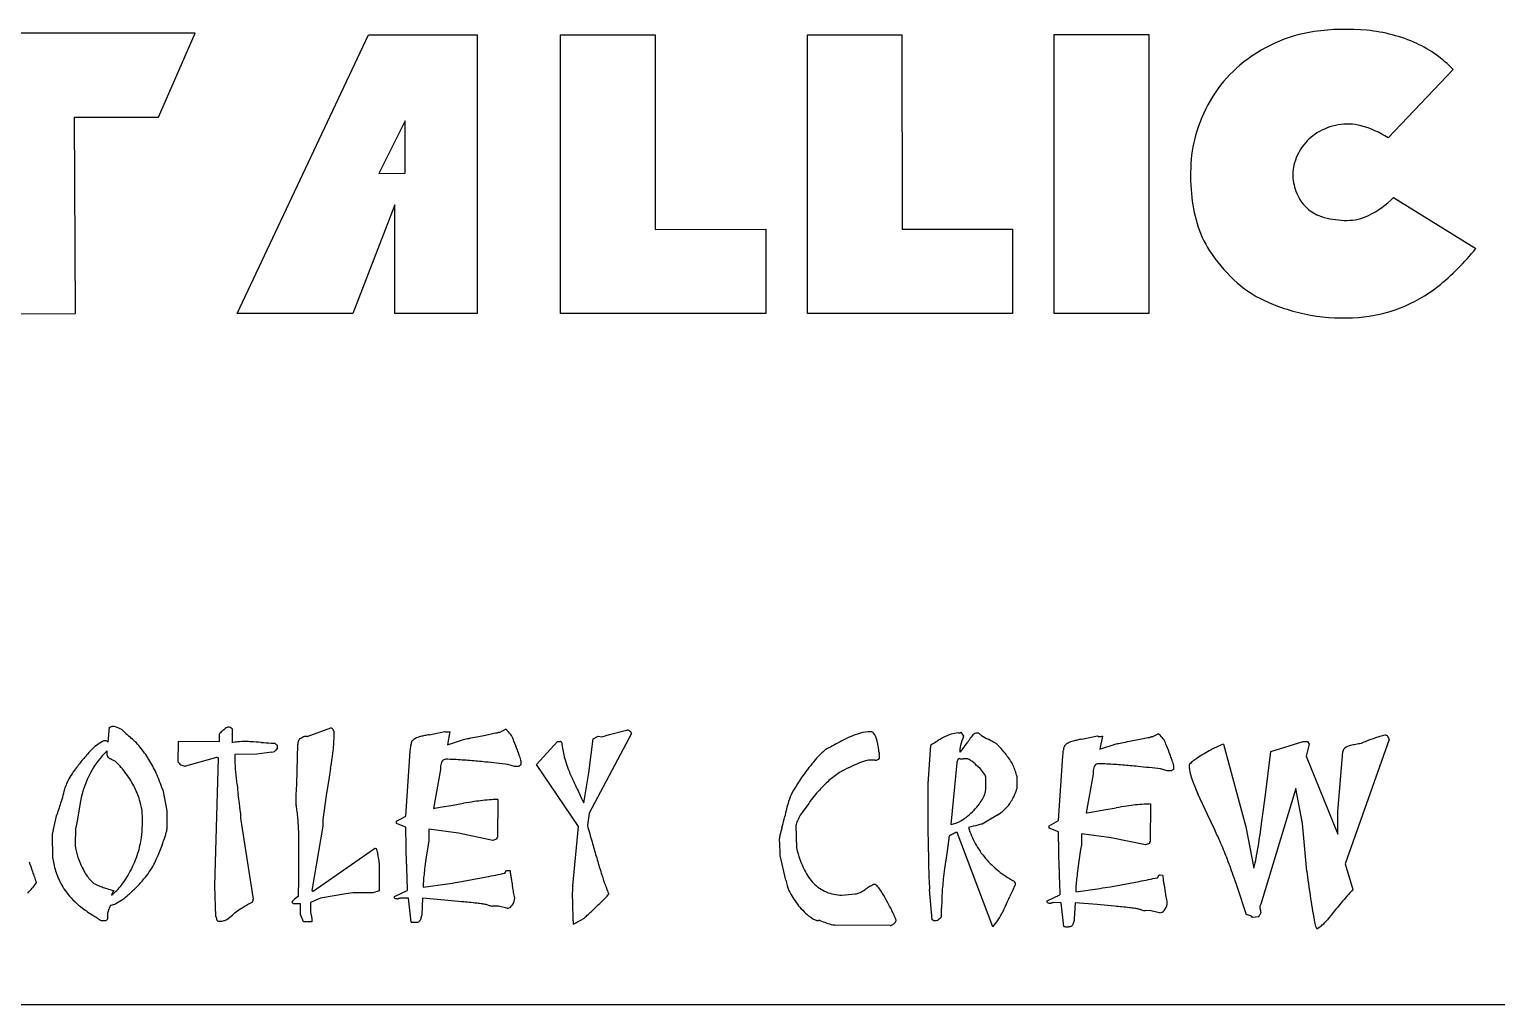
# Model space of a CAD drawing. Extents: x 7.4 to 31.4, y 13.7 to 28.6.
# Drawn here: x 17.11 to 24.14, y 13.7 to 18.37 of the extents above; entities that cross this region are included whole.
import ezdxf

# ---------------------------------------------------------------- set-up
doc = ezdxf.new("R2010")
doc.units = 0
doc.header["$MEASUREMENT"] = 0
doc.layers.add('APS_GEOMETRY', color=7, linetype='Continuous')

msp = doc.modelspace()

# ---------------------------------------------------------------- linework, layer by layer
at = {"layer": 'APS_GEOMETRY'}
for p, q in [((17.902221, 18.354784), (16.633313, 18.354425)), ((17.725864, 17.951373), (17.902221, 18.354784)), ((18.102601, 17.010303), (18.732475, 18.346616)), ((18.732475, 18.346616), (19.253483, 18.346763)), ((19.253483, 18.346763), (19.253861, 17.010628)), ((19.653483, 18.346876), (20.107265, 18.347004)), ((19.653861, 17.010742), (19.653483, 18.346876)), ((20.107265, 18.347004), (20.107529, 17.414231)), ((20.836677, 18.34721), (21.290458, 18.347339)), ((20.837054, 17.011076), (20.836677, 18.34721)), ((21.290458, 18.347339), (21.290722, 17.414566)), ((22.01987, 18.347545), (22.473651, 18.347673)), ((22.020248, 17.011411), (22.01987, 18.347545)), ((22.473651, 18.347673), (22.474029, 17.011539)), ((23.932171, 18.180018), (23.621339, 17.852199)), ((17.322503, 17.951259), (17.725864, 17.951373)), ((17.328021, 17.010084), (17.322503, 17.951259)), ((18.909062, 17.934901), (18.783083, 17.682764)), ((18.909133, 17.6828), (18.909062, 17.934901)), ((18.783083, 17.682764), (18.909133, 17.6828)), ((18.858756, 17.531525), (18.657223, 17.01046)), ((18.858903, 17.010517), (18.858756, 17.531525)), ((23.64663, 17.566492), (24.041657, 17.322906)), ((20.107529, 17.414231), (20.63694, 17.414381)), ((20.63694, 17.414381), (20.637054, 17.01102)), ((21.290722, 17.414566), (21.820134, 17.414715)), ((21.820134, 17.414715), (21.820248, 17.011354)), ((16.87634, 17.009956), (17.328021, 17.010084)), ((18.657223, 17.01046), (18.102601, 17.010303)), ((19.253861, 17.010628), (18.858903, 17.010517)), ((20.048819, 17.010853), (19.653861, 17.010742)), ((20.637054, 17.01102), (20.048819, 17.010853)), ((21.232012, 17.011188), (20.837054, 17.011076)), ((21.820248, 17.011354), (21.232012, 17.011188)), ((22.474029, 17.011539), (22.020248, 17.011411)), ((17.484861, 14.955831), (17.490945, 15.02753)), ((18.018145, 14.959609), (18.018392, 14.995463)), ((18.07912, 15.019749), (18.078657, 14.95267)), ((18.438041, 14.983734), (18.551992, 15.024875)), ((19.02367, 14.991809), (19.099243, 15.007127)), ((19.123466, 15.00696), (19.110918, 14.943691)), ((19.252333, 14.981848), (19.293735, 14.990181)), ((19.293735, 14.990181), (19.341435, 14.999868)), ((19.361019, 15.002528), (19.390009, 15.018167)), ((19.994078, 14.998165), (19.791127, 14.615703)), ((19.810356, 14.972412), (19.833731, 14.984363)), ((19.833731, 14.984363), (19.851413, 14.981446)), ((19.851413, 14.981446), (19.887825, 14.992375)), ((19.887825, 14.992375), (19.950361, 15.008715)), ((19.950361, 15.008715), (19.971828, 15.014157)), ((21.572178, 15.003126), (21.586024, 14.984397)), ((22.1524, 14.970244), (22.227973, 14.985562)), ((22.252196, 14.985395), (22.239648, 14.922126)), ((22.489749, 14.980963), (22.518739, 14.996602)), ((17.479778, 14.894374), (17.47992, 14.91487)), ((17.820867, 14.859559), (17.821565, 14.960964)), ((17.821565, 14.960964), (18.018145, 14.959609)), ((18.295656, 14.939994), (18.29554, 14.923224)), ((18.388485, 14.755343), (18.393984, 14.944906)), ((19.110918, 14.943691), (19.188425, 14.969245)), ((19.538384, 14.849439), (19.638835, 14.959618)), ((19.638835, 14.959618), (19.653742, 14.959516)), ((19.789661, 14.808575), (19.810356, 14.972412)), ((21.41674, 14.755434), (21.428273, 14.941694)), ((22.239648, 14.922126), (22.317155, 14.94768)), ((22.381063, 14.960283), (22.422465, 14.968616)), ((22.422465, 14.968616), (22.470165, 14.978303)), ((22.831907, 14.945995), (22.93912, 14.550216)), ((23.059, 14.910889), (23.213995, 14.9592)), ((23.213995, 14.9592), (23.234491, 14.959059)), ((23.242786, 14.945958), (23.227488, 14.88923)), ((23.234491, 14.959059), (23.242786, 14.945958)), ((23.625877, 14.96942), (23.414924, 14.372403)), ((18.003637, 14.882378), (17.85614, 14.840536)), ((17.995671, 14.267307), (18.013866, 14.879512)), ((18.197543, 14.898743), (18.092247, 14.896674)), ((18.269351, 14.908497), (18.197543, 14.898743)), ((18.911969, 14.601266), (18.932747, 14.91231)), ((19.432571, 14.839919), (19.400959, 14.849454)), ((19.463508, 14.867657), (19.463367, 14.847161)), ((19.739436, 14.550841), (19.538384, 14.849439)), ((21.057712, 14.843625), (21.038083, 14.834443)), ((21.077341, 14.852807), (21.057712, 14.843625)), ((21.161306, 14.868999), (21.12963, 14.869217)), ((21.553462, 14.856047), (21.524415, 14.56183)), ((21.564961, 14.876989), (21.56479, 14.877398)), ((21.568278, 14.876675), (21.564961, 14.876989)), ((22.040699, 14.579701), (22.061477, 14.890745)), ((22.592238, 14.846092), (22.592097, 14.825595)), ((23.033516, 14.70283), (23.059, 14.910889)), ((23.227488, 14.88923), (23.379568, 14.51457)), ((23.380306, 14.621711), (23.403732, 14.911308)), ((18.542775, 14.777456), (18.532133, 14.711961)), ((18.551359, 14.831552), (18.542775, 14.777456)), ((19.07842, 14.824658), (19.044528, 14.638552)), ((19.078535, 14.841428), (19.07842, 14.824658)), ((19.453067, 14.839778), (19.432571, 14.839919)), ((19.764449, 14.665267), (19.789661, 14.808575)), ((21.692375, 14.733968), (21.692722, 14.784278)), ((21.84092, 14.792573), (21.840509, 14.732947)), ((22.20715, 14.803093), (22.173258, 14.616987)), ((22.207265, 14.819863), (22.20715, 14.803093)), ((22.561301, 14.818354), (22.529689, 14.827889)), ((22.581797, 14.818213), (22.561301, 14.818354)), ((17.746027, 14.727628), (17.766761, 14.626861)), ((18.386371, 14.651473), (18.386724, 14.702714)), ((18.386724, 14.702714), (18.388485, 14.755343)), ((18.532133, 14.711961), (18.518215, 14.618887)), ((21.416077, 14.574689), (21.41674, 14.755434)), ((22.755744, 14.60843), (22.709148, 14.708326)), ((23.178901, 14.733971), (23.011103, 14.179835)), ((23.011492, 14.5404), (23.033516, 14.70283)), ((23.210355, 14.566281), (23.178901, 14.733971)), ((17.3515, 14.673353), (17.335065, 14.56999)), ((18.386841, 14.652082), (18.386371, 14.651473)), ((18.388181, 14.643658), (18.386841, 14.652082)), ((19.086036, 14.645486), (19.129527, 14.652815)), ((19.129527, 14.652815), (19.188176, 14.662717)), ((19.353214, 14.681146), (19.351968, 14.500405)), ((20.843105, 14.662491), (20.816058, 14.624711)), ((22.258257, 14.63125), (22.316906, 14.641152)), ((22.481944, 14.659581), (22.480698, 14.47884)), ((17.217214, 14.514187), (17.237389, 14.602559)), ((17.335065, 14.56999), (17.327334, 14.540287)), ((17.766761, 14.626861), (17.766151, 14.538354)), ((18.119198, 14.616382), (18.119024, 14.591256)), ((18.119024, 14.591256), (18.18064, 14.203681)), ((18.513558, 14.585378), (18.51334, 14.553702)), ((18.518215, 14.618887), (18.513558, 14.585378)), ((18.866999, 14.565239), (18.867076, 14.576419)), ((18.911603, 14.548161), (18.866999, 14.565239)), ((18.867076, 14.576419), (18.911969, 14.601266)), ((19.791127, 14.615703), (19.782338, 14.557067)), ((20.816058, 14.624711), (20.802652, 14.605936)), ((21.416828, 14.43027), (21.416077, 14.574689)), ((21.714419, 14.586608), (21.674431, 14.563591)), ((21.753942, 14.609628), (21.714419, 14.586608)), ((21.995807, 14.554854), (22.040699, 14.579701)), ((22.214766, 14.623921), (22.258257, 14.63125)), ((22.789943, 14.534939), (22.755744, 14.60843)), ((23.231137, 14.33726), (23.210355, 14.566281)), ((23.379568, 14.51457), (23.380306, 14.621711)), ((17.220138, 14.397704), (17.217214, 14.514187)), ((17.327334, 14.540287), (17.326818, 14.465303)), ((18.51334, 14.553702), (18.46183, 14.244732)), ((18.912925, 14.452711), (18.911603, 14.548161)), ((19.022406, 14.538081), (19.02204, 14.484976)), ((19.164827, 14.519397), (19.022406, 14.538081)), ((19.328567, 14.484727), (19.164827, 14.519397)), ((19.349115, 14.492039), (19.328567, 14.484727)), ((19.712323, 14.266859), (19.739436, 14.550841)), ((20.706403, 14.429577), (20.703126, 14.494818)), ((20.781809, 14.555768), (20.784797, 14.448602)), ((21.514636, 14.494815), (21.504819, 14.42221)), ((21.515359, 14.498304), (21.514636, 14.494815)), ((21.517527, 14.508771), (21.515359, 14.498304)), ((21.554896, 14.52342), (21.547443, 14.523472)), ((21.726001, 14.070367), (21.554896, 14.52342)), ((21.995729, 14.543674), (21.995807, 14.554854)), ((22.040333, 14.526596), (21.995729, 14.543674)), ((22.041655, 14.431146), (22.040333, 14.526596)), ((22.151136, 14.516516), (22.15077, 14.463411)), ((22.293557, 14.497832), (22.151136, 14.516516)), ((22.457297, 14.463162), (22.293557, 14.497832)), ((22.93912, 14.550216), (22.97782, 14.352429)), ((18.467401, 14.241899), (18.761366, 14.44671)), ((18.914571, 14.370419), (18.912925, 14.452711)), ((19.018166, 14.463574), (19.00838, 14.395627)), ((19.02204, 14.484976), (19.018166, 14.463574)), ((20.706288, 14.412807), (20.706403, 14.429577)), ((21.504819, 14.42221), (21.495001, 14.349605)), ((22.043301, 14.348854), (22.041655, 14.431146)), ((22.146896, 14.442009), (22.13711, 14.374062)), ((22.15077, 14.463411), (22.146896, 14.442009)), ((22.477845, 14.470474), (22.457297, 14.463162)), ((18.398614, 14.298741), (18.399351, 14.371874)), ((18.784176, 14.376675), (18.783258, 14.243449)), ((20.734353, 14.294288), (20.706288, 14.412807)), ((23.414924, 14.372403), (23.452275, 14.249277)), ((18.397354, 14.217226), (18.398614, 14.298741)), ((19.387114, 14.327798), (19.394658, 14.34079)), ((19.394658, 14.34079), (19.39885, 14.340761)), ((19.39885, 14.340761), (19.411427, 14.340674)), ((22.515844, 14.306233), (22.523388, 14.319225)), ((22.523388, 14.319225), (22.52758, 14.319196)), ((22.52758, 14.319196), (22.540157, 14.319109)), ((22.89822, 14.259808), (22.882463, 14.305569)), ((17.510705, 14.244621), (17.501235, 14.222471)), ((18.001179, 14.120236), (17.995671, 14.267307)), ((18.624768, 14.228746), (18.502568, 14.207373)), ((18.657414, 14.234067), (18.624768, 14.228746)), ((18.754306, 14.2334), (18.657414, 14.234067)), ((18.783258, 14.243449), (18.754306, 14.2334)), ((18.858018, 14.208461), (18.858076, 14.216845)), ((18.858076, 14.216845), (18.918833, 14.245309)), ((18.994406, 14.260627), (19.110978, 14.276594)), ((21.002188, 14.222564), (21.065586, 14.228649)), ((21.434612, 14.104053), (21.422577, 14.250413)), ((21.986806, 14.19528), (22.047563, 14.223744)), ((22.123136, 14.239062), (22.239709, 14.255029)), ((22.941801, 14.128138), (22.89822, 14.259808)), ((18.373812, 14.181052), (18.365478, 14.188563)), ((18.40642, 14.180827), (18.373812, 14.181052)), ((18.40607, 14.130139), (18.40642, 14.180827)), ((18.454913, 14.187335), (18.454594, 14.141058)), ((18.454594, 14.141058), (18.461843, 14.111383)), ((18.502568, 14.207373), (18.454913, 14.187335)), ((18.925098, 14.207998), (18.888763, 14.208249)), ((18.937351, 14.093315), (18.925098, 14.207998)), ((18.991245, 14.207542), (18.987904, 14.128371)), ((19.097222, 14.198601), (18.991245, 14.207542)), ((19.1805, 14.191098), (19.097222, 14.198601)), ((19.355278, 14.169629), (19.327328, 14.169821)), ((19.396207, 14.160029), (19.355278, 14.169629)), ((21.477757, 14.145682), (21.477558, 14.116801)), ((21.480911, 14.197836), (21.480654, 14.160569)), ((21.986748, 14.186895), (21.986806, 14.19528)), ((22.053828, 14.186433), (22.017493, 14.186684)), ((22.066081, 14.07175), (22.053828, 14.186433)), ((22.119975, 14.185977), (22.116634, 14.106806)), ((22.225952, 14.177036), (22.119975, 14.185977)), ((22.30923, 14.169533), (22.225952, 14.177036)), ((22.484008, 14.148064), (22.456058, 14.148256)), ((22.524937, 14.138464), (22.484008, 14.148064)), ((17.474301, 14.099672), (17.454736, 14.099807)), ((17.480874, 14.10708), (17.474301, 14.099672)), ((17.481009, 14.126645), (17.480874, 14.10708)), ((18.420735, 14.095012), (18.40607, 14.130139)), ((18.461728, 14.09473), (18.420735, 14.095012)), ((18.461757, 14.098893), (18.461728, 14.09473)), ((18.461843, 14.111383), (18.461757, 14.098893)), ((20.893288, 14.103126), (20.886741, 14.099444)), ((21.234113, 14.077484), (20.966728, 14.079327)), ((22.999506, 14.119355), (22.97153, 14.115821)), ((7.425289, 13.697614), (31.444559, 13.697614))]:
    msp.add_line(p, q, dxfattribs=at)
for centre, radius, start, end in [((23.359868, 17.695789), 0.673123, 97.927071, 114.79134), ((23.419344, 17.26865), 1.104383, 84.779687, 97.927071), ((23.453009, 17.637118), 0.73438, 65.440404, 84.779687), ((23.39451, 17.620789), 0.755737, 114.79134, 129.801045), ((23.528127, 17.801496), 0.553652, 43.132149, 65.440404), ((23.303862, 17.729583), 0.614127, 129.801045, 146.462658), ((23.417393, 17.654333), 0.750333, 146.462658, 160.177223), ((23.291693, 17.699644), 0.616715, 160.177223, 175.312584), ((23.402699, 17.674969), 0.235677, 121.389204, 145.024179), ((23.436716, 17.619216), 0.300988, 100.507676, 121.389204), ((23.427067, 17.671236), 0.248081, 75.272636, 100.507676), ((23.379042, 17.488532), 0.436991, 56.326131, 75.272636), ((23.424106, 17.659993), 0.261803, 145.024179, 166.309238), ((23.629871, 17.671915), 0.956029, 175.312584, 185.18418), ((23.362586, 17.674979), 0.198484, 166.309238, 190.800497), ((23.409899, 17.684005), 0.24665, 190.800497, 210.715922), ((23.425756, 17.653396), 0.751075, 185.18418, 196.325284), ((23.356739, 17.652421), 0.184816, 210.715922, 233.762361), ((23.330501, 17.882442), 0.446947, 296.1472, 315.016199), ((23.365739, 17.664701), 0.20004, 233.762361, 255.339806), ((23.42385, 17.886837), 0.429651, 255.339806, 270.016199), ((23.423905, 17.692178), 0.234992, 270.016199, 296.1472), ((23.175734, 17.580165), 0.490549, 196.325284, 213.161597), ((23.416775, 17.737667), 0.778486, 213.161597, 226.508537), ((23.183364, 17.998744), 1.092438, 308.206464, 321.782374), ((23.25949, 17.571874), 0.549956, 226.508537, 245.246249), ((23.428019, 17.687915), 0.696875, 291.185986, 308.206464), ((23.409459, 17.897125), 0.908116, 245.246249, 259.802226), ((23.421425, 17.704928), 0.715121, 274.61231, 291.185986), ((23.407015, 17.883543), 0.894317, 259.802226, 274.61231), ((17.490966, 15.030616), 0.003086, 269.60509, 286.707819), ((17.460797, 15.131126), 0.108027, 286.707819, 289.588196), ((17.508289, 14.997667), 0.033631, 100.389388, 109.588196), ((17.50664, 15.006659), 0.024489, 89.60509, 100.389388), ((17.506509, 14.987655), 0.043494, 71.544618, 89.60509), ((17.446209, 14.80697), 0.233974, 63.784098, 71.544618), ((18.032895, 15.527624), 0.703183, 226.580024, 228.137384), ((19.079744, 16.695888), 2.271856, 228.137384, 229.003795), ((18.056878, 14.967193), 0.047753, 134.217325, 143.701232), ((18.243307, 14.7756), 0.315081, 130.528767, 134.217325), ((18.10773, 14.934179), 0.106445, 119.884241, 130.528767), ((18.061383, 15.014829), 0.013427, 89.60509, 119.884241), ((18.061352, 15.010225), 0.018031, 64.258914, 89.60509), ((18.051184, 14.989136), 0.041443, 47.617877, 64.258914), ((18.437446, 14.897328), 0.086408, 89.60509, 98.135856), ((18.540173, 14.996724), 0.030532, 38.596084, 67.224955), ((18.550939, 15.005316), 0.016757, 359.60509, 38.596084), ((17.575184, 14.997005), 0.992545, 356.929663, 0.473141), ((19.921218, 10.71285), 4.372076, 102.133898, 102.409356), ((20.002466, 10.334954), 4.758608, 101.869864, 102.133898), ((19.106277, 15.016833), 0.011986, 234.067412, 269.60509), ((19.106662, 15.072654), 0.067808, 269.60509, 284.348653), ((19.341615, 15.026008), 0.02614, 269.60509, 277.735192), ((19.335316, 15.07238), 0.072938, 277.735192, 282.599707), ((19.367138, 14.930016), 0.072938, 97.735192, 102.599707), ((19.360839, 14.976388), 0.02614, 89.60509, 97.735192), ((19.362188, 14.975106), 0.051267, 43.695709, 57.133898), ((19.173168, 14.794501), 0.312699, 38.264898, 43.695709), ((18.62474, 14.6388), 0.867409, 21.795379, 23.750632), ((19.97168, 14.992702), 0.021456, 54.293876, 89.60509), ((19.966418, 14.98538), 0.030472, 24.806214, 54.293876), ((21.212399, 14.586903), 0.429773, 106.959115, 118.362211), ((21.141401, 14.819722), 0.186369, 89.60509, 106.959115), ((21.142588, 14.991995), 0.014091, 32.460812, 89.60509), ((21.039597, 14.926482), 0.136153, 14.759158, 32.460812), ((21.599064, 14.765689), 0.239638, 107.592425, 117.822446), ((21.57006, 14.857165), 0.143674, 94.368732, 107.592425), ((21.559439, 15.047276), 0.046856, 269.60509, 281.699847), ((21.567626, 15.007742), 0.006483, 281.699847, 314.60509), ((21.969021, 14.829732), 0.413046, 158.009779, 164.623457), ((21.949466, 14.735668), 0.408684, 141.237605, 145.224745), ((21.646698, 14.975418), 0.022647, 106.304334, 134.60509), ((21.65836, 14.935549), 0.064187, 89.60509, 106.304334), ((21.710328, 15.043772), 0.067781, 220.519473, 235.915022), ((21.82029, 15.206276), 0.263993, 235.915022, 243.698582), ((22.235007, 14.995268), 0.011986, 234.067412, 269.60509), ((22.235392, 15.051089), 0.067808, 269.60509, 284.348653), ((22.490918, 14.95354), 0.051267, 43.695709, 57.133898), ((22.301898, 14.772936), 0.312699, 38.264898, 43.695709), ((23.706431, 14.58435), 0.417864, 105.695906, 107.423979), ((23.646695, 14.796926), 0.197055, 102.044652, 105.695906), ((23.60913, 14.97298), 0.017038, 89.60509, 102.044652), ((23.609188, 14.981257), 0.00876, 55.940855, 89.60509), ((23.59966, 14.967164), 0.025772, 36.501862, 55.940855), ((17.993404, 14.345693), 0.821619, 136.017024, 140.091246), ((17.769347, 14.612347), 0.418674, 133.732633, 151.999503), ((17.617678, 14.708312), 0.299448, 129.265853, 136.017024), ((17.525841, 14.820652), 0.154347, 116.528983, 129.265853), ((17.472553, 14.927397), 0.03504, 89.60509, 116.528983), ((17.47272, 14.95176), 0.010676, 61.304334, 89.60509), ((17.463318, 14.934583), 0.030258, 44.60509, 61.304334), ((17.309655, 14.658879), 0.426777, 39.980448, 49.046331), ((17.244299, 14.604077), 0.512069, 31.705396, 39.980448), ((18.121652, 14.77551), 0.182302, 95.235773, 103.641333), ((18.142052, 14.552888), 0.405857, 89.60509, 95.235773), ((18.14096, 14.394418), 0.564331, 87.052192, 89.60509), ((18.06387, 12.897356), 2.063377, 85.71718, 87.052192), ((18.407489, 17.485753), 2.537869, 265.71718, 266.802638), ((18.287178, 15.332038), 0.380796, 266.802638, 269.60509), ((18.257831, 14.954296), 0.048862, 299.349971, 320.511231), ((18.285667, 14.951243), 0.001115, 179.60509, 224.60509), ((18.531111, 15.193326), 0.345856, 224.60509, 227.094643), ((18.451196, 14.944512), 0.057214, 164.182929, 179.60509), ((18.435477, 14.948965), 0.040876, 145.915022, 164.182929), ((18.31341, 15.151381), 0.200012, 296.170141, 297.363631), ((17.07678, 17.540794), 2.890467, 297.363631, 297.677577), ((18.427971, 14.963603), 0.019459, 98.135856, 116.170141), ((18.176301, 14.964762), 0.390564, 351.27944, 356.929663), ((18.927667, 14.914894), 0.0057, 333.040039, 353.698949), ((18.075362, 15.009005), 0.863185, 353.698949, 355.368695), ((18.996014, 14.935719), 0.060392, 160.511598, 176.592302), ((18.956016, 14.949874), 0.017963, 130.791015, 160.511598), ((18.983222, 14.923992), 0.055456, 117.304563, 134.60509), ((19.018267, 14.856107), 0.131852, 106.109451, 117.304563), ((18.012565, 21.066789), 6.209886, 280.915022, 281.156097), ((16.535693, 28.555653), 13.842988, 281.156097, 281.317562), ((17.409903, 14.153014), 2.175773, 20.560867, 21.795379), ((17.845275, 14.31632), 1.71078, 19.775743, 20.560867), ((19.629332, 14.93544), 0.034286, 40.206385, 44.60509), ((19.52116, 14.844007), 0.175922, 38.264898, 40.206385), ((20.086511, 14.996797), 0.429468, 185.859123, 194.92195), ((21.073576, 14.727133), 0.243626, 127.29933, 133.373113), ((21.891524, 13.189249), 1.982693, 118.21555, 119.143872), ((24.364082, 8.580951), 7.212412, 117.728825, 118.21555), ((20.713548, 14.850087), 0.470997, 9.909936, 13.641333), ((20.950475, 14.891479), 0.230481, 4.574831, 9.909936), ((27.029284, 5.908478), 10.62875, 121.640581, 121.800824), ((23.332894, 11.90735), 3.582491, 121.36457, 121.640581), ((22.343258, 13.530891), 1.681106, 120.776439, 121.36457), ((21.549467, 14.863733), 0.129793, 118.659694, 120.776439), ((21.646075, 14.917832), 0.07821, 179.60509, 184.368732), ((21.64873, 14.917814), 0.080865, 164.623457, 179.60509), ((20.420813, 15.81277), 1.462114, 321.730106, 322.562615), ((17.337449, 18.173369), 5.345356, 322.562615, 322.998015), ((21.701247, 14.908026), 0.106492, 145.224745, 153.040039), ((21.57133, 14.672428), 0.325176, 59.139545, 66.052826), ((21.709798, 14.904155), 0.055229, 42.31448, 59.139545), ((21.487266, 14.673699), 0.375492, 38.749076, 45.460187), ((21.204092, 14.98744), 0.863185, 353.698949, 355.368695), ((22.124744, 14.914154), 0.060392, 160.511598, 176.592302), ((22.084746, 14.928309), 0.017963, 130.791015, 160.511598), ((22.111952, 14.902427), 0.055456, 117.304563, 134.60509), ((22.146997, 14.834542), 0.131852, 106.109451, 117.304563), ((23.049948, 10.691285), 4.372076, 102.133898, 102.409356), ((23.131196, 10.313389), 4.758608, 101.869864, 102.133898), ((21.141295, 21.045224), 6.209886, 280.915022, 281.156097), ((19.664423, 28.534088), 13.842988, 281.156097, 281.317562), ((22.470345, 15.004442), 0.02614, 269.60509, 277.735192), ((22.464046, 15.050815), 0.072938, 277.735192, 282.599707), ((22.495868, 14.908451), 0.072938, 97.735192, 102.599707), ((22.489569, 14.954823), 0.02614, 89.60509, 97.735192), ((21.75347, 14.617235), 0.867409, 21.795379, 23.750632), ((20.538633, 14.131449), 2.175773, 20.560867, 21.795379), ((23.485796, 13.598308), 1.501037, 118.379815, 119.861527), ((23.09316, 14.325084), 0.674983, 116.170141, 118.379815), ((22.97619, 14.563113), 0.409766, 112.53719, 116.170141), ((22.861636, 14.839162), 0.110893, 105.550486, 112.53719), ((23.429597, 14.906813), 0.026253, 127.380774, 170.142768), ((23.453182, 14.875944), 0.065101, 100.608631, 127.380774), ((23.746931, 13.517916), 1.454511, 101.118921, 102.133898), ((23.742897, 13.53844), 1.433595, 100.096567, 101.118921), ((23.650063, 14.614781), 0.370645, 111.0049, 115.315044), ((23.882225, 14.010132), 1.018334, 108.404975, 111.0049), ((23.950629, 13.806257), 1.233377, 107.423979, 108.4298), ((23.589962, 14.959987), 0.037837, 22.815262, 36.501862), ((23.612602, 14.969511), 0.013275, 359.60509, 22.815262), ((18.176151, 14.199044), 1.055894, 140.349248, 143.381463), ((17.497046, 14.895582), 0.01731, 184.003795, 219.969626), ((17.508756, 14.905398), 0.03259, 219.969626, 245.975712), ((16.793258, 13.438134), 1.599852, 63.040039, 63.964084), ((17.516741, 14.860506), 0.004054, 44.60509, 63.040039), ((17.222436, 14.550022), 0.431856, 36.133945, 46.514242), ((17.184137, 14.566912), 0.582785, 24.415213, 31.705396), ((17.851852, 14.87721), 0.03566, 209.667836, 229.58008), ((17.843892, 14.867863), 0.023383, 229.58008, 254.236405), ((17.972328, 15.32285), 0.496151, 254.236405, 255.463572), ((18.003452, 14.85554), 0.026839, 74.349971, 89.60509), ((18.008756, 14.874472), 0.007178, 44.60509, 74.349971), ((19.492731, 14.887021), 1.400518, 179.60509, 181.431359), ((18.66185, 14.86626), 0.569377, 181.431359, 184.295774), ((18.269523, 14.933504), 0.025007, 269.60509, 299.349971), ((11.987911, 15.856049), 6.642924, 351.128212, 351.550675), ((16.731894, 15.151345), 1.846886, 351.550675, 352.351895), ((19.119625, 14.841145), 0.041091, 142.998015, 179.60509), ((19.102845, 14.85379), 0.020079, 89.60509, 142.998015), ((19.097052, 14.013379), 0.86051, 86.845982, 89.60509), ((18.990459, 12.078963), 2.797861, 85.315937, 86.845982), ((18.858927, 10.473639), 4.408564, 84.344606, 85.315937), ((18.383122, 5.668847), 9.236858, 83.673563, 84.344606), ((19.522261, 14.757917), 0.107187, 125.632463, 130.206385), ((18.957407, 14.716181), 0.528949, 18.36374, 19.775743), ((19.24418, 14.811376), 0.226788, 15.083728, 18.36374), ((19.474432, 14.824644), 0.025089, 116.170141, 125.632463), ((19.453265, 14.867728), 0.010243, 359.60509, 15.083728), ((20.310141, 15.056392), 0.660902, 194.92195, 202.224955), ((21.65799, 14.206471), 1.027634, 141.098615, 143.662978), ((21.337247, 14.46529), 0.61549, 137.78492, 141.098615), ((21.223233, 14.568726), 0.461547, 133.373113, 137.78492), ((21.236646, 14.483043), 0.40262, 107.423979, 113.307736), ((21.129325, 14.825003), 0.044215, 89.60509, 107.423979), ((21.161529, 14.901351), 0.032353, 269.60509, 295.165055), ((21.168172, 14.887212), 0.016732, 295.165055, 330.99463), ((21.207293, 14.909676), 0.027072, 179.60509, 185.511231), ((21.584054, 14.946029), 0.405583, 185.511231, 187.036498), ((20.962032, 14.869252), 0.221159, 4.240553, 7.036498), ((21.102319, 14.879654), 0.080487, 359.60509, 4.240553), ((21.597785, 14.851306), 0.044576, 152.052278, 173.894497), ((21.567763, 14.867234), 0.01059, 106.304334, 152.052278), ((21.609408, 14.915031), 0.041435, 184.368732, 190.915022), ((21.576334, 15.024404), 0.147948, 266.878779, 268.774774), ((21.589665, 15.64769), 0.771377, 268.774774, 269.60509), ((21.58237, 14.589361), 0.286977, 85.206385, 89.60509), ((21.606058, 14.871835), 0.003511, 44.60509, 85.206385), ((21.568503, 14.791225), 0.092229, 52.199733, 64.258914), ((21.376848, 14.544148), 0.404924, 46.4527, 52.199733), ((21.243807, 14.478308), 0.687662, 33.791212, 38.749076), ((21.764768, 14.825906), 0.06139, 24.049045, 34.59711), ((21.471254, 14.694924), 0.382804, 19.829949, 24.049045), ((22.056397, 14.893329), 0.0057, 333.040039, 353.698949), ((22.248355, 14.819579), 0.041091, 142.998015, 179.60509), ((22.231575, 14.832225), 0.020079, 89.60509, 142.998015), ((22.225782, 13.991814), 0.86051, 86.845982, 89.60509), ((22.119189, 12.057398), 2.797861, 85.315937, 86.845982), ((21.987657, 10.452074), 4.408564, 84.344606, 85.315937), ((20.974005, 14.294755), 1.71078, 19.775743, 20.560867), ((22.086137, 14.694616), 0.528949, 18.36374, 19.775743), ((22.37291, 14.789811), 0.226788, 15.083728, 18.36374), ((22.581995, 14.846162), 0.010243, 359.60509, 15.083728), ((22.785258, 14.84383), 0.118031, 179.60509, 190.367627), ((22.675683, 14.844585), 0.008454, 138.790006, 179.60509), ((22.755128, 14.775012), 0.114056, 127.895253, 138.790006), ((22.85737, 14.643654), 0.280514, 123.295157, 127.895253), ((23.222434, 14.087795), 0.945534, 120.790065, 123.295157), ((17.593787, 14.615019), 0.339842, 147.70788, 154.279188), ((17.745056, 14.519421), 0.518786, 143.381463, 147.70788), ((17.832733, 14.578644), 0.490463, 151.999503, 168.866098), ((17.214385, 14.544144), 0.441824, 25.871728, 36.133945), ((16.999377, 14.483042), 0.785689, 18.137646, 24.415213), ((17.929188, 15.156475), 0.324274, 255.463572, 256.981526), ((18.548641, 14.857756), 0.455849, 184.295774, 186.085404), ((20.126008, 15.025922), 2.042155, 186.085404, 186.930908), ((21.580537, 15.202735), 3.507392, 186.930908, 187.423254), ((20.23942, 15.036461), 0.587956, 203.033783, 204.517836), ((23.205987, 16.389519), 3.848521, 204.517836, 205.097885), ((21.786265, 14.107133), 1.189834, 143.469713, 146.963375), ((21.219161, 14.455545), 0.421619, 122.657856, 131.409152), ((21.141668, 14.576449), 0.278012, 111.875358, 122.657856), ((21.512307, 14.680372), 0.212907, 34.664517, 47.617877), ((21.662863, 14.784484), 0.02986, 359.60509, 34.664517), ((21.370916, 14.658741), 0.489466, 16.532603, 19.829949), ((21.822217, 14.792702), 0.018703, 359.60509, 16.532603), ((21.511852, 5.647282), 9.236858, 83.673563, 84.344606), ((22.650991, 14.736352), 0.107187, 125.632463, 130.206385), ((22.603162, 14.803079), 0.025089, 116.170141, 125.632463), ((22.965946, 14.876887), 0.301718, 190.367627, 197.093087), ((23.112076, 14.921823), 0.454602, 197.093087, 201.579598), ((15.747587, 15.124962), 1.579339, 343.048019, 345.898129), ((17.402198, 14.707311), 0.127182, 154.279188, 165.030874), ((17.225196, 14.546893), 0.430903, 16.584801, 26.170141), ((26.224571, 15.807806), 8.190677, 187.423254, 187.745436), ((-3.844702, 11.92764), 22.128176, 7.098155, 7.20756), ((26.260584, 17.820259), 7.221588, 205.097885, 205.407025), ((36.634041, 22.747498), 18.705764, 205.407025, 205.599106), ((20.99218, 14.595277), 0.256909, 152.289482, 162.842535), ((21.218157, 14.476583), 0.512161, 146.963375, 152.289482), ((21.532296, 14.15883), 0.853615, 138.350485, 143.840649), ((21.29366, 14.37107), 0.534252, 131.409152, 138.350485), ((21.554374, 14.753604), 0.140829, 331.243896, 343.185583), ((21.617645, 14.734484), 0.074732, 343.185583, 359.60509), ((21.601357, 14.812363), 0.253822, 332.366002, 336.2004), ((21.708922, 14.764922), 0.13626, 336.2004, 343.278236), ((21.814761, 14.733125), 0.025749, 343.278236, 359.60509), ((23.535752, 15.089394), 0.910212, 201.579598, 204.749876), ((16.212711, 14.983186), 1.093088, 339.621983, 343.048019), ((17.38674, 14.595005), 0.262347, 4.29099, 16.584801), ((12.135605, 13.91757), 6.024449, 6.888479, 7.098155), ((15.895165, 14.37176), 2.237553, 6.324106, 6.888479), ((17.604884, 14.536256), 0.790626, 6.861004, 7.807444), ((18.921833, 15.407359), 0.778536, 279.067412, 279.48448), ((13.752773, 46.347923), 32.147911, 279.48448, 279.549384), ((19.515287, 12.790374), 1.900702, 98.340407, 99.909936), ((19.414746, 13.47617), 1.207576, 96.371265, 98.340407), ((19.384719, 13.745082), 0.936993, 93.834699, 96.371265), ((19.357466, 14.151668), 0.529494, 90.460187, 93.834699), ((21.352287, 14.484098), 0.633788, 162.842535, 169.555741), ((21.3439, 14.901705), 0.398694, 316.859665, 322.84761), ((21.499909, 14.783492), 0.202956, 322.84761, 331.243896), ((21.617285, 14.805686), 0.238985, 304.877511, 315.93731), ((21.663272, 14.76118), 0.174988, 315.93731, 328.869602), ((21.244966, 14.998949), 0.656102, 329.981341, 332.366002), ((22.644017, 12.768809), 1.900702, 98.340407, 99.909936), ((22.543476, 13.454605), 1.207576, 96.371265, 98.340407), ((22.513449, 13.723517), 0.936993, 93.834699, 96.371265), ((22.486196, 14.130103), 0.529494, 90.460187, 93.834699), ((17.08264, 14.580834), 0.56672, 357.77225, 3.419165), ((18.103393, 14.616491), 0.015805, 359.60509, 6.324106), ((13.909615, 14.091631), 4.512548, 6.46485, 6.861004), ((17.842534, 14.537287), 0.55446, 3.24284, 6.46485), ((16.548991, 14.463996), 1.850077, 1.47913, 3.24284), ((18.017584, 15.318731), 2.805593, 344.012279, 344.861527), ((20.447381, 14.661371), 0.288445, 344.861527, 347.510333), ((20.903316, 14.531532), 0.123901, 157.438744, 168.719563), ((20.964631, 14.506058), 0.190297, 148.341358, 157.438744), ((21.510801, 14.679374), 0.11833, 276.606357, 301.347851), ((21.417224, 14.832992), 0.298205, 301.347851, 316.859665), ((21.774265, 14.10987), 0.464575, 102.409356, 105.000639), ((22.050563, 15.385794), 0.778536, 279.067412, 279.48448), ((16.881503, 46.326358), 32.147911, 279.48448, 279.549384), ((17.225519, 14.551528), 0.421688, 342.260863, 352.735098), ((16.976986, 14.584945), 0.672454, 352.588588, 357.77225), ((16.453277, 14.950413), 1.378667, 339.339392, 340.680445), ((17.281813, 14.659947), 0.500691, 340.680445, 342.905846), ((17.518888, 14.587039), 0.252658, 342.905846, 347.297074), ((17.733883, 14.538577), 0.032269, 347.297074, 359.60509), ((15.460628, 14.435893), 2.938803, 0.368352, 1.47913), ((19.353536, 14.495823), 0.005615, 161.170141, 189.067412), ((19.355307, 14.496106), 0.007408, 189.067412, 213.295157), ((19.355879, 14.492454), 0.009246, 126.474988, 145.915022), ((19.35195, 14.497769), 0.002635, 89.60509, 126.474988), ((28.433998, 16.921397), 8.968907, 195.284614, 195.813144), ((20.804101, 14.48818), 0.101193, 167.297074, 176.238629), ((21.24077, 14.389749), 0.548819, 163.460751, 167.297074), ((21.040117, 15.529396), 1.126764, 295.068435, 296.170141), ((21.39288, 14.811543), 0.326917, 296.170141, 298.21555), ((22.222404, 12.437467), 2.195979, 105.000639, 106.192428), ((21.976279, 14.654312), 0.38184, 196.4265, 208.798499), ((3.916967, 5.769163), 20.809326, 24.730048, 24.913069), ((18.771654, 15.156722), 4.284399, 349.844056, 351.729158), ((17.431876, 14.464579), 0.105061, 179.60509, 189.376525), ((17.549212, 14.483955), 0.223986, 189.376525, 196.064414), ((17.638604, 14.509696), 0.31701, 196.064414, 200.810186), ((17.124261, 14.58392), 0.528001, 332.902968, 342.260863), ((20.192146, 13.435079), 2.65623, 157.949101, 158.680588), ((20.242316, 13.414758), 2.71036, 157.224955, 157.949101), ((12.175498, 14.414773), 6.224001, 359.60509, 0.368352), ((18.761231, 14.427127), 0.019584, 66.985225, 89.60509), ((18.765872, 14.438051), 0.007714, 30.568846, 66.985225), ((17.546805, 14.15582), 1.258669, 11.963375, 13.140946), ((26.125436, 16.267567), 6.569542, 195.813144, 196.430695), ((21.307533, 14.577086), 0.538295, 193.809028, 205.884141), ((27.606372, 14.501798), 6.189957, 180.662088, 181.83049), ((22.01337, 14.674701), 0.424166, 208.798499, 220.534724), ((22.482266, 14.474258), 0.005615, 161.170141, 189.067412), ((22.484037, 14.474541), 0.007408, 189.067412, 213.295157), ((22.484609, 14.470889), 0.009246, 126.474988, 145.915022), ((22.48068, 14.476204), 0.002635, 89.60509, 126.474988), ((22.534781, 14.344232), 0.311648, 23.234468, 24.730048), ((21.068628, 13.717586), 1.906104, 20.77564, 23.157354), ((8.396872, 11.22331), 9.264824, 19.623106, 19.929978), ((17.533203, 14.433592), 0.315115, 186.539439, 198.983094), ((17.887517, 14.6043), 0.583295, 200.810186, 204.30837), ((17.768882, 14.557266), 0.455856, 205.058982, 209.812893), ((17.387972, 14.538099), 0.358056, 325.217922, 331.97767), ((17.501568, 14.477642), 0.229374, 331.97767, 340.426082), ((18.272409, 14.309567), 0.516955, 10.125874, 11.963375), ((18.494775, 14.34928), 0.29107, 6.868335, 10.125874), ((18.725566, 14.377079), 0.058611, 359.60509, 6.868335), ((26.347317, 14.547851), 7.434864, 181.367481, 181.951091), ((22.003519, 13.967476), 3.025586, 171.864749, 172.781628), ((25.14777, 15.979255), 5.550251, 196.430695, 197.161637), ((22.049666, 14.70574), 0.471924, 220.534724, 231.115515), ((25.132249, 13.945911), 3.025586, 171.864749, 172.781628), ((20.360873, 13.449079), 2.66308, 18.760702, 20.77564), ((22.45657, 14.496626), 0.540828, 344.536602, 349.844056), ((14.74511, 13.486701), 2.52516, 19.035302, 19.623106), ((16.245692, 14.004427), 0.937776, 17.456007, 19.035302), ((17.133522, 14.283513), 0.0071, 323.81352, 359.60509), ((17.133223, 14.283515), 0.007399, 359.60509, 17.456007), ((17.600926, 14.456889), 0.386733, 198.983094, 210.211497), ((17.57617, 14.446841), 0.233749, 209.812893, 216.453512), ((17.517206, 14.403285), 0.160442, 216.453512, 226.040298), ((17.458388, 14.34229), 0.075707, 226.040298, 240.014704), ((17.176283, 14.557302), 0.469565, 322.420383, 332.902968), ((17.122765, 14.750665), 0.698234, 315.497475, 319.826494), ((17.312223, 14.590711), 0.450284, 319.826494, 325.217922), ((22.085523, 14.402668), 3.170598, 181.951091, 182.84479), ((19.956391, 14.21474), 0.963477, 174.090178, 176.106645), ((20.475602, 14.160994), 1.485463, 172.781628, 174.090178), ((18.712547, 16.900965), 2.654444, 278.632703, 279.721985), ((18.293273, 19.348166), 5.137301, 279.721985, 280.504975), ((17.986327, 21.003495), 6.820848, 280.504975, 281.094735), ((17.142441, 25.306915), 11.206229, 281.094735, 281.554847), ((19.634298, 14.357701), 0.22352, 184.368732, 187.242867), ((20.080775, 14.414443), 0.673589, 187.242867, 188.898399), ((20.440783, 14.470809), 1.037982, 188.898399, 189.973107), ((21.498427, 14.656788), 2.111853, 189.973107, 190.72655), ((23.516743, 15.475565), 3.84322, 197.161637, 198.040039), ((20.324905, 14.466683), 0.496717, 201.406499, 201.985225), ((35.509066, 20.596928), 16.871657, 201.985225, 202.084524), ((20.890204, 14.312679), 0.156932, 186.730106, 205.419994), ((21.042204, 14.44834), 0.243379, 205.884141, 223.882912), ((22.541186, 14.339919), 1.122185, 181.83049, 184.574831), ((23.021215, 14.118745), 1.543212, 173.281491, 174.696028), ((24.205285, 13.979261), 2.73547, 172.219047, 173.281491), ((22.03688, 14.689884), 0.451555, 231.115515, 241.933012), ((21.81464, 14.273791), 0.020172, 31.034656, 60.99463), ((21.816183, 14.274719), 0.018372, 359.60509, 31.034656), ((29.476047, 14.526286), 7.434864, 181.367481, 181.951091), ((23.085121, 14.193174), 0.963477, 174.090178, 176.106645), ((23.604332, 14.139429), 1.485463, 172.781628, 174.090178), ((21.115057, 20.98193), 6.820848, 280.504975, 281.094735), ((20.271171, 25.28535), 11.206229, 281.094735, 281.554847), ((22.763028, 14.336136), 0.22352, 184.368732, 187.242867), ((23.209505, 14.392878), 0.673589, 187.242867, 188.898399), ((23.569513, 14.449244), 1.037982, 188.898399, 189.973107), ((28.759999, 15.051442), 5.574798, 187.360334, 188.566479), ((16.424224, 14.864251), 0.924632, 316.878435, 318.810932), ((16.855146, 14.487153), 0.352009, 318.810932, 323.81352), ((17.507033, 14.404842), 0.279413, 210.676748, 219.316918), ((17.586919, 14.470267), 0.382671, 219.316918, 226.698024), ((17.480416, 14.379593), 0.119027, 239.804618, 246.502287), ((17.572704, 14.591866), 0.350494, 246.502287, 250.403891), ((17.636616, 14.771389), 0.541054, 250.403891, 252.936092), ((17.802853, 15.312965), 1.107569, 252.936092, 254.705854), ((17.317116, 14.448926), 0.291859, 309.112765, 322.420383), ((17.337932, 14.502293), 0.369738, 305.619358, 311.4049), ((17.093981, 14.778953), 0.738592, 311.4049, 315.497475), ((18.485373, 14.07321), 0.168784, 121.432536, 131.962545), ((18.466785, 14.247987), 0.005928, 213.295157, 243.040039), ((18.467452, 14.249297), 0.007398, 243.040039, 269.60509), ((19.314556, 14.258421), 0.320158, 176.106645, 179.60509), ((6.633208, 11.840841), 13.01773, 10.604311, 10.72655), ((16.015587, 13.597436), 3.47233, 10.367627, 10.604311), ((18.194293, 13.996031), 1.257463, 9.714388, 10.367627), ((20.609256, 14.220201), 0.89937, 179.059432, 180.617278), ((22.297442, 14.23839), 2.587654, 180.617278, 181.535677), ((20.144889, 14.227825), 0.43494, 175.846534, 179.059432), ((19.753586, 14.256241), 0.042607, 165.568846, 175.846534), ((19.411153, 14.654306), 0.638217, 314.131582, 315.979925), ((19.698705, 14.376425), 0.238338, 315.979925, 320.853462), ((19.489509, 14.08905), 0.419408, 19.928227, 23.103656), ((19.880508, 14.228432), 0.003914, 320.853462, 359.60509), ((19.874078, 14.228477), 0.010344, 359.60509, 19.928227), ((21.075845, 14.400907), 0.362472, 205.419994, 217.686704), ((20.99844, 14.40625), 0.18266, 223.882912, 247.145913), ((21.003538, 14.418345), 0.195785, 247.145913, 269.60509), ((21.067664, 14.260255), 0.031674, 266.238629, 293.766005), ((20.989836, 14.436999), 0.224795, 293.766005, 304.013562), ((21.403107, 13.824612), 0.513995, 121.718091, 124.013562), ((21.229014, 14.106293), 0.182857, 117.869094, 121.718091), ((21.185942, 14.187748), 0.090715, 110.208331, 117.869094), ((21.158979, 14.261), 0.012659, 89.60509, 110.208331), ((21.158992, 14.262936), 0.010722, 48.45857, 89.60509), ((21.088189, 14.183025), 0.117488, 36.270725, 48.45857), ((20.952779, 14.083662), 0.285443, 31.034656, 36.270725), ((20.380099, 13.73909), 0.953794, 28.170927, 31.034656), ((21.980619, 14.194391), 0.499719, 176.669416, 179.60509), ((22.585645, 14.159182), 1.105769, 174.696028, 176.669416), ((20.231588, 14.877575), 1.708774, 335.502855, 337.224955), ((21.877018, 14.192253), 0.073838, 154.327368, 161.170141), ((22.496649, 13.894409), 0.761336, 152.197514, 154.327368), ((21.48485, 14.429023), 0.38302, 332.052278, 335.642601), ((21.825832, 14.274653), 0.008722, 335.642601, 359.60509), ((25.214253, 14.381103), 3.170598, 181.951091, 182.84479), ((22.443286, 14.236856), 0.320158, 176.106645, 179.60509), ((21.841277, 16.8794), 2.654444, 278.632703, 279.721985), ((21.422003, 19.326601), 5.137301, 279.721985, 280.504975), ((24.627157, 14.635223), 2.111853, 189.973107, 190.72655), ((9.761938, 11.819276), 13.01773, 10.604311, 10.72655), ((19.144317, 13.575871), 3.47233, 10.367627, 10.604311), ((29.195825, 15.117094), 6.01554, 188.566479, 189.727597), ((25.17906, 12.677194), 2.335215, 137.684927, 139.771279), ((17.638598, 14.525103), 0.458022, 226.698024, 232.882545), ((17.761545, 14.687566), 0.661763, 232.882545, 238.026925), ((17.638044, 14.101804), 0.159747, 160.719003, 167.379967), ((17.568863, 14.126006), 0.086455, 148.84237, 160.719003), ((17.501396, 14.166797), 0.007615, 108.040039, 148.84237), ((17.473693, 14.276409), 0.105462, 283.905367, 297.052299), ((17.408987, 14.403115), 0.247734, 297.052299, 305.619358), ((19.19699, 12.531594), 1.948905, 123.49849, 124.618627), ((18.565318, 13.486001), 0.804396, 121.754913, 123.49849), ((18.381302, 13.783312), 0.454745, 118.675694, 121.754913), ((18.207595, 14.100913), 0.092744, 111.854114, 118.675694), ((18.159124, 14.203192), 0.021377, 310.727573, 335.60563), ((18.157696, 14.20384), 0.022945, 335.60563, 359.60509), ((18.390466, 14.178754), 0.026844, 131.962545, 158.567579), ((18.874623, 14.249157), 0.043954, 247.80368, 260.632463), ((18.872499, 14.236282), 0.030905, 260.632463, 275.945282), ((18.902715, 14.108464), 0.100768, 101.699847, 105.550486), ((18.901557, 14.114056), 0.095058, 97.735192, 101.699847), ((18.701071, 9.108534), 5.105126, 83.800635, 84.611346), ((19.176454, 13.484955), 0.702961, 81.615763, 83.800635), ((19.268373, 14.090811), 0.090215, 77.915721, 83.264898), ((19.1892, 13.721007), 0.468399, 75.568846, 77.915721), ((19.460482, 14.775204), 0.620143, 255.568846, 257.340316), ((19.327418, 14.182807), 0.012986, 257.340316, 269.60509), ((19.398789, 14.180749), 0.02088, 262.895253, 301.432536), ((19.388246, 14.198), 0.041098, 301.432536, 328.641333), ((19.36252, 14.216565), 0.072769, 326.699847, 341.170141), ((19.388818, 14.207597), 0.044984, 341.170141, 359.60509), ((19.428536, 14.207323), 0.005264, 359.60509, 9.714388), ((25.499758, 14.33342), 5.791374, 181.626455, 182.018426), ((17.761025, 16.310737), 2.975653, 312.869385, 313.288178), ((14.34112, 19.941352), 7.96335, 313.288178, 313.544178), ((18.244118, 15.857265), 2.314249, 313.160964, 314.131582), ((21.05756, 14.386782), 0.339367, 217.686704, 230.747141), ((18.98624, 13.011985), 2.525866, 26.776882, 27.78368), ((20.555384, 13.803822), 0.768249, 24.951266, 26.776882), ((21.497643, 14.145545), 0.019887, 168.985435, 179.60509), ((21.500412, 14.145006), 0.022708, 159.049045, 168.985435), ((21.457999, 14.161245), 0.022708, 339.049045, 348.985435), ((21.460768, 14.160706), 0.019887, 348.985435, 359.60509), ((21.3994, 14.332505), 0.419551, 326.905629, 333.529734), ((21.380939, 14.353855), 0.445726, 332.130658, 335.502855), ((22.003353, 14.227592), 0.043954, 247.80368, 260.632463), ((22.00123, 14.214717), 0.030905, 260.632463, 275.945282), ((22.031445, 14.086899), 0.100768, 101.699847, 105.550486), ((22.030287, 14.092491), 0.095058, 97.735192, 101.699847), ((21.829801, 9.086969), 5.105126, 83.800635, 84.611346), ((22.305184, 13.46339), 0.702961, 81.615763, 83.800635), ((22.397103, 14.069246), 0.090215, 77.915721, 83.264898), ((22.31793, 13.699442), 0.468399, 75.568846, 77.915721), ((22.589213, 14.753639), 0.620143, 255.568846, 257.340316), ((22.456148, 14.161242), 0.012986, 257.340316, 269.60509), ((22.527519, 14.159184), 0.02088, 262.895253, 301.432536), ((22.516976, 14.176435), 0.041098, 301.432536, 328.641333), ((22.49125, 14.195), 0.072769, 326.699847, 341.170141), ((21.323023, 13.974466), 1.257463, 9.714388, 10.367627), ((22.517548, 14.186032), 0.044984, 341.170141, 359.60509), ((22.557267, 14.185758), 0.005264, 359.60509, 9.714388), ((23.035331, 14.164761), 0.02899, 179.60509, 190.559153), ((23.033143, 14.164776), 0.026801, 162.251065, 179.60509), ((23.085863, 14.17418), 0.080392, 190.559153, 197.130658), ((23.030884, 14.165499), 0.02443, 144.067412, 162.251065), ((22.834681, 14.09676), 0.18245, 14.225964, 17.130658), ((22.998528, 14.139859), 0.013231, 329.025863, 359.60509), ((23.00452, 14.139817), 0.007239, 359.60509, 14.225964), ((26.067316, 11.925796), 3.498658, 139.771279, 141.47576), ((19.416809, 17.300621), 3.754961, 237.714298, 238.091017), ((17.960721, 14.962136), 1.000202, 238.091017, 238.820943), ((17.629482, 14.414745), 0.360391, 238.820943, 240.837441), ((17.454749, 14.101615), 0.001808, 240.837441, 269.60509), ((17.528559, 14.126317), 0.047551, 167.379967, 179.60509), ((18.517204, 14.252458), 0.532696, 194.371881, 196.329009), ((18.008495, 14.103422), 0.002604, 196.329009, 224.60509), ((18.010729, 14.103602), 0.004555, 206.170141, 252.502361), ((18.018946, 14.129668), 0.031885, 252.502361, 269.60509), ((18.0194, 14.195459), 0.097678, 269.60509, 282.907311), ((18.032685, 14.137485), 0.038201, 282.907311, 304.253664), ((17.453801, 14.881528), 0.98084, 307.742542, 309.678418), ((17.98152, 14.245399), 0.154313, 309.678418, 314.560293), ((18.958533, 14.465501), 0.372789, 266.742685, 269.60509), ((18.956379, 14.152951), 0.060231, 269.60509, 276.730106), ((18.964655, 14.110682), 0.017589, 266.028756, 306.909038), ((18.961947, 14.114288), 0.022099, 306.909038, 343.21555), ((19.21759, 14.063601), 0.238634, 166.800824, 169.300243), ((19.226887, 14.061421), 0.248184, 164.349971, 166.800824), ((21.373296, 14.187992), 1.66235, 182.018426, 182.750047), ((20.368662, 14.139735), 0.656558, 182.750047, 184.598834), ((19.726655, 14.088093), 0.012477, 184.598834, 198.040039), ((18.8254, 15.89409), 2.016584, 296.170141, 296.821201), ((19.407454, 14.74288), 0.726595, 296.821201, 297.905846), ((19.577317, 14.422143), 0.363655, 297.905846, 300.070635), ((19.738694, 14.143424), 0.041588, 300.070635, 306.474988), ((19.632212, 14.267227), 0.204794, 309.841448, 312.060286), ((18.737749, 15.258529), 1.539989, 312.060286, 312.869385), ((20.934035, 14.23561), 0.144145, 230.747141, 250.84644), ((20.899796, 14.109545), 0.009142, 224.60509, 248.879531), ((21.140856, 14.733603), 0.678139, 248.879531, 251.67717), ((21.111379, 14.644589), 0.584372, 251.67717, 254.928697), ((20.966927, 14.108159), 0.028833, 254.928697, 269.60509), ((21.234208, 14.091295), 0.013811, 269.60509, 295.547385), ((21.213171, 14.135306), 0.062592, 295.547385, 307.652132), ((21.223631, 14.12175), 0.045469, 307.652132, 323.898399), ((20.958932, 13.991582), 0.32316, 20.642601, 24.951266), ((21.252565, 14.100649), 0.009659, 323.898399, 359.60509), ((21.248521, 14.100677), 0.013702, 359.60509, 20.642601), ((21.434593, 14.101425), 0.002628, 69.621983, 89.60509), ((21.412656, 14.042368), 0.065628, 65.642601, 69.621983), ((21.44857, 14.121698), 0.021453, 245.642601, 257.716432), ((21.448713, 14.122353), 0.022124, 257.716432, 269.60509), ((21.448721, 14.123504), 0.023275, 269.60509, 299.746475), ((21.422331, 14.169685), 0.076464, 299.746475, 316.241667), ((21.494845, 14.270298), 0.305624, 319.142862, 326.905629), ((22.087263, 14.443936), 0.372789, 266.742685, 269.60509), ((22.085109, 14.131386), 0.060231, 269.60509, 276.730106), ((22.093385, 14.089117), 0.017589, 266.028756, 306.909038), ((22.090677, 14.092723), 0.022099, 306.909038, 343.21555), ((22.34632, 14.042036), 0.238634, 166.800824, 169.300243), ((22.355617, 14.039856), 0.248184, 164.349971, 166.800824), ((22.935385, 14.059813), 0.068625, 67.495642, 84.635349), ((22.952092, 14.100139), 0.024976, 38.894497, 67.495642), ((22.941139, 14.174306), 0.080165, 316.726186, 329.025863), ((23.494147, 14.14617), 0.231877, 191.312862, 198.065652), ((23.331777, 14.093207), 0.061088, 198.065652, 211.243357), ((23.202576, 14.199695), 0.158166, 299.121279, 310.612124), ((23.177577, 14.228849), 0.19657, 310.612124, 320.916149)]:
    msp.add_arc(centre, radius, start, end, dxfattribs=at)

doc.saveas('drawing.dxf')
